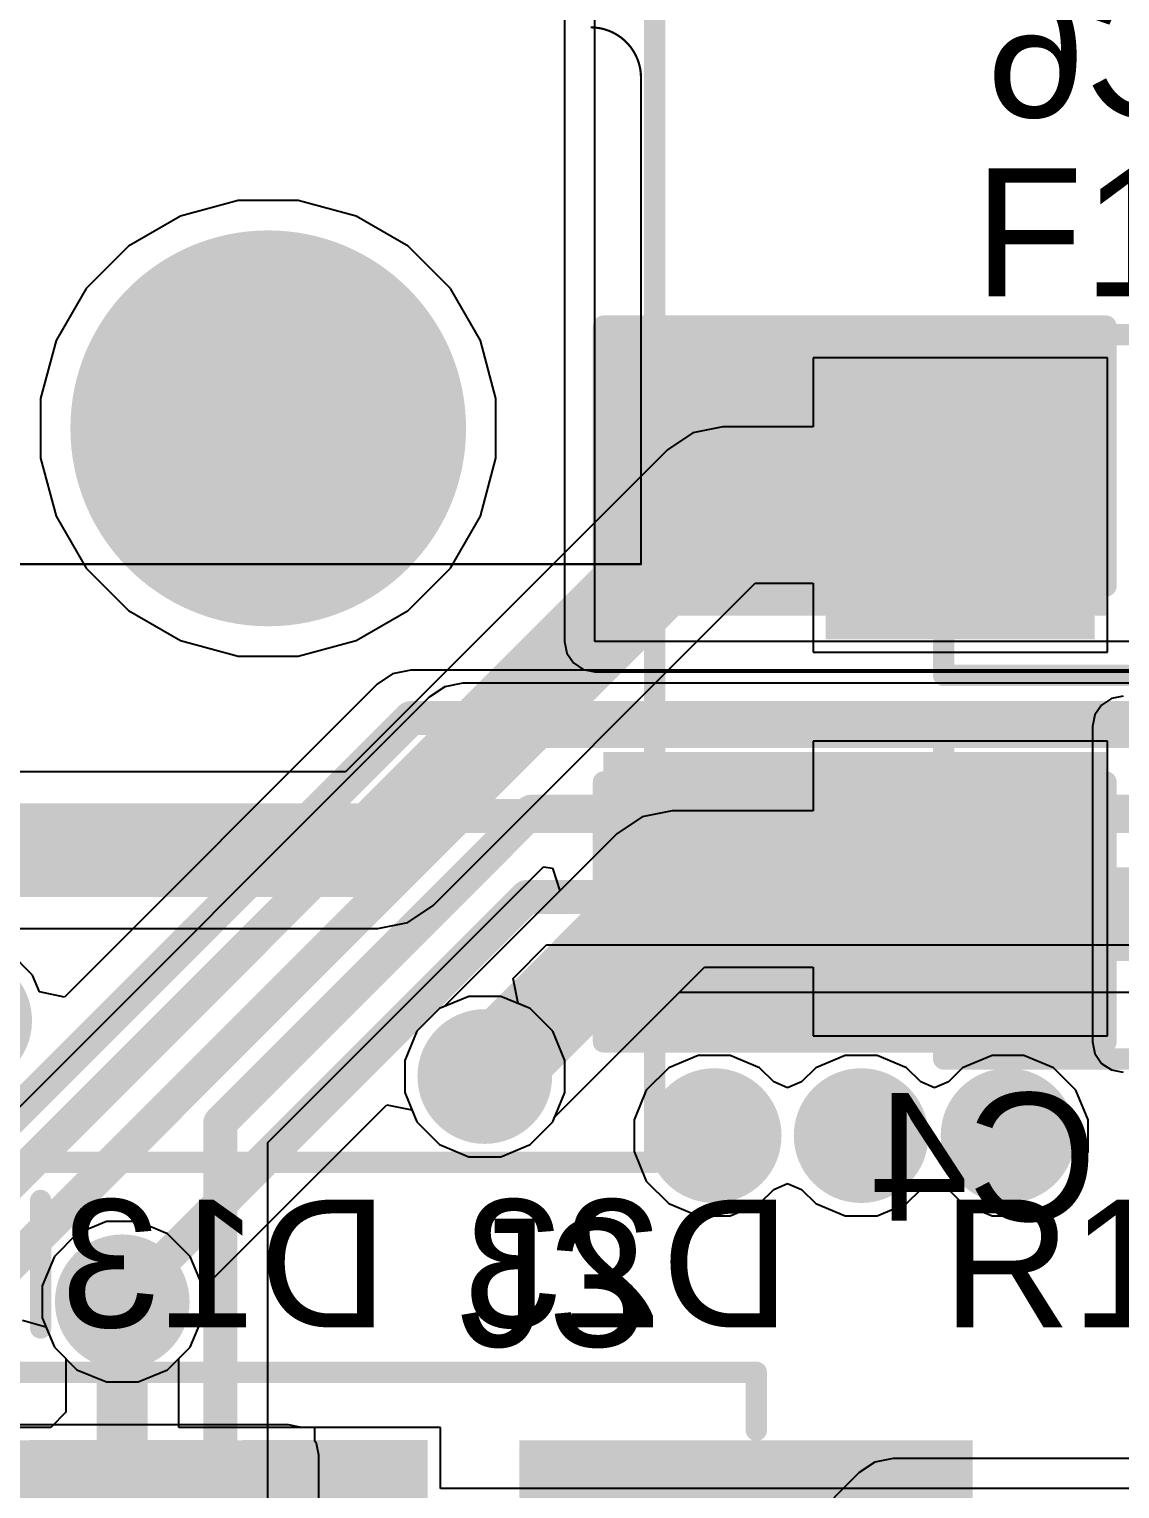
# Model space of a CAD drawing. Header units: inches. Extents: x 90 to 149.8, y 48.7 to 115.2.
# Drawn here: x 124.54 to 131.04, y 83.31 to 92.02 of the extents above; entities that cross this region are included whole.
import ezdxf

# ---------------------------------------------------------------- set-up
doc = ezdxf.new("R2010")
doc.units = ezdxf.units.IN
for name, color, linetype in [('Bottom Layer', 5, 'Continuous'), ('Bottom Overlay', 54, 'Continuous'), ('Bottom Paste', 16, 'Continuous'), ('Bottom Solder', 6, 'Continuous'), ('Layer 1', 16, 'Continuous'), ('Layer 2', 76, 'Continuous'), ('Mechanical 2', 216, 'Continuous'), ('Pad Holes', 156, 'Continuous'), ('Top Layer', 1, 'Continuous'), ('Top Overlay', 2, 'Continuous'), ('Top Paste', 8, 'Continuous'), ('Top Solder', 216, 'Continuous'), ('Via Holes', 16, 'Continuous')]:
    doc.layers.add(name, color=color, linetype=linetype)
doc.styles.add('Arial', font='', dxfattribs={"height": 0.2})
doc.styles.get('Arial').set_extended_font_data('Arial')

msp = doc.modelspace()

# ---------------------------------------------------------------- hatches: boundary and pattern name
at = {"layer": 'Bottom Layer'}
for points in [[(128.0668, 88.6206), (128.0668, 90.1446), (130.8608, 90.1446), (130.8608, 88.6206)], [(128.0668, 86.0806), (128.0668, 87.6046), (130.8608, 87.6046), (130.8608, 86.0806)], [(123.317, 81.788), (126.0856, 81.788), (126.0856, 83.5152), (123.317, 83.5152)], [(123.5656, 83.5016), (126.0656, 83.5016), (126.0656, 81.8016), (123.5656, 81.8016)], [(127.5656, 83.5016), (130.0656, 83.5016), (130.0656, 81.8016), (127.5656, 81.8016)]]:
    msp.add_hatch(color=5, dxfattribs=at).paths.add_polyline_path(points)
h = msp.add_hatch(color=5, dxfattribs=at)
edge = h.paths.add_edge_path()
edge.add_arc((127.2573, 85.7725), 0.3, 0, 360)
h = msp.add_hatch(color=5, dxfattribs=at)
edge = h.paths.add_edge_path()
edge.add_arc((128.6256, 85.4202), 0.3, 0, 360)
h = msp.add_hatch(color=5, dxfattribs=at)
edge = h.paths.add_edge_path()
edge.add_arc((129.5019, 85.4202), 0.3, 0, 360)
h = msp.add_hatch(color=5, dxfattribs=at)
edge = h.paths.add_edge_path()
edge.add_arc((130.3782, 85.4202), 0.3, 0, 360)
h = msp.add_hatch(color=5, dxfattribs=at)
edge = h.paths.add_edge_path()
edge.add_arc((125.095, 84.4296), 0.3, 0, 360)
at = {"layer": 'Bottom Paste'}
for points in [[(128.0668, 88.6206), (128.0668, 90.1446), (130.8608, 90.1446), (130.8608, 88.6206)], [(128.0668, 86.0806), (128.0668, 87.6046), (130.8608, 87.6046), (130.8608, 86.0806)], [(123.5656, 83.5016), (126.0656, 83.5016), (126.0656, 81.8016), (123.5656, 81.8016)], [(127.5656, 83.5016), (130.0656, 83.5016), (130.0656, 81.8016), (127.5656, 81.8016)]]:
    msp.add_hatch(color=16, dxfattribs=at).paths.add_polyline_path(points)
at = {"layer": 'Bottom Solder'}
for points in [[(127.9652, 88.519), (127.9652, 90.2462), (130.9624, 90.2462), (130.9624, 88.519)], [(127.9652, 85.979), (127.9652, 87.7062), (130.9624, 87.7062), (130.9624, 85.979)], [(123.464, 83.6032), (126.1672, 83.6032), (126.1672, 81.7), (123.464, 81.7)], [(127.464, 83.6032), (130.1672, 83.6032), (130.1672, 81.7), (127.464, 81.7)]]:
    msp.add_hatch(color=6, dxfattribs=at).paths.add_polyline_path(points)
h = msp.add_hatch(color=6, dxfattribs=at)
edge = h.paths.add_edge_path()
edge.add_arc((125.9656, 89.6366), 0.1016, 0, 360)
h = msp.add_hatch(color=6, dxfattribs=at)
edge = h.paths.add_edge_path()
edge.add_arc((124.1552, 86.106), 0.4016, 0, 360)
h = msp.add_hatch(color=6, dxfattribs=at)
edge = h.paths.add_edge_path()
edge.add_arc((127.2573, 85.7725), 0.4016, 0, 360)
h = msp.add_hatch(color=6, dxfattribs=at)
edge = h.paths.add_edge_path()
edge.add_arc((128.6256, 85.4202), 0.4016, 0, 360)
h = msp.add_hatch(color=6, dxfattribs=at)
edge = h.paths.add_edge_path()
edge.add_arc((129.5019, 85.4202), 0.4016, 0, 360)
h = msp.add_hatch(color=6, dxfattribs=at)
edge = h.paths.add_edge_path()
edge.add_arc((130.3782, 85.4202), 0.4016, 0, 360)
h = msp.add_hatch(color=6, dxfattribs=at)
edge = h.paths.add_edge_path()
edge.add_arc((125.095, 84.4296), 0.4016, 0, 360)
at = {"layer": 'Layer 1'}
h = msp.add_hatch(color=16, dxfattribs=at)
edge = h.paths.add_edge_path()
edge.add_arc((127.2573, 85.7725), 0.3, 0, 360)
h = msp.add_hatch(color=16, dxfattribs=at)
edge = h.paths.add_edge_path()
edge.add_arc((128.6256, 85.4202), 0.3, 0, 360)
h = msp.add_hatch(color=16, dxfattribs=at)
edge = h.paths.add_edge_path()
edge.add_arc((129.5019, 85.4202), 0.3, 0, 360)
h = msp.add_hatch(color=16, dxfattribs=at)
edge = h.paths.add_edge_path()
edge.add_arc((130.3782, 85.4202), 0.3, 0, 360)
h = msp.add_hatch(color=16, dxfattribs=at)
edge = h.paths.add_edge_path()
edge.add_arc((125.095, 84.4296), 0.3, 0, 360)
at = {"layer": 'Layer 2'}
h = msp.add_hatch(color=76, dxfattribs=at)
edge = h.paths.add_edge_path()
edge.add_arc((127.2573, 85.7725), 0.3, 0, 360)
h = msp.add_hatch(color=76, dxfattribs=at)
edge = h.paths.add_edge_path()
edge.add_arc((128.6256, 85.4202), 0.3, 0, 360)
h = msp.add_hatch(color=76, dxfattribs=at)
edge = h.paths.add_edge_path()
edge.add_arc((129.5019, 85.4202), 0.3, 0, 360)
h = msp.add_hatch(color=76, dxfattribs=at)
edge = h.paths.add_edge_path()
edge.add_arc((130.3782, 85.4202), 0.3, 0, 360)
h = msp.add_hatch(color=76, dxfattribs=at)
edge = h.paths.add_edge_path()
edge.add_arc((125.095, 84.4296), 0.3, 0, 360)
at = {"layer": 'Pad Holes'}
h = msp.add_hatch(color=7, dxfattribs=at)
edge = h.paths.add_edge_path()
edge.add_arc((125.9656, 89.6366), 1.18, 0, 360)
at = {"layer": 'Top Layer'}
for points in [[(129.3929, 89.8794), (130.7929, 89.8794), (130.7929, 88.4794), (129.3929, 88.4794)], [(129.3928, 87.5934), (130.7928, 87.5934), (130.7928, 86.1934), (129.3928, 86.1934)], [(124.645, 82.0032), (124.645, 83.5032), (125.545, 83.5032), (125.545, 82.0032)], [(125.915, 82.0032), (125.915, 83.5032), (126.815, 83.5032), (126.815, 82.0032)]]:
    msp.add_hatch(color=1, dxfattribs=at).paths.add_polyline_path(points)
h = msp.add_hatch(color=1, dxfattribs=at)
edge = h.paths.add_edge_path()
edge.add_arc((127.2573, 85.7725), 0.3, 0, 360)
h = msp.add_hatch(color=1, dxfattribs=at)
edge = h.paths.add_edge_path()
edge.add_arc((128.6256, 85.4202), 0.3, 0, 360)
h = msp.add_hatch(color=1, dxfattribs=at)
edge = h.paths.add_edge_path()
edge.add_arc((129.5019, 85.4202), 0.3, 0, 360)
h = msp.add_hatch(color=1, dxfattribs=at)
edge = h.paths.add_edge_path()
edge.add_arc((130.3782, 85.4202), 0.3, 0, 360)
h = msp.add_hatch(color=1, dxfattribs=at)
edge = h.paths.add_edge_path()
edge.add_arc((125.095, 84.4296), 0.3, 0, 360)
at = {"layer": 'Top Paste'}
for points in [[(129.3929, 89.8794), (130.7929, 89.8794), (130.7929, 88.4794), (129.3929, 88.4794)], [(129.3928, 87.5934), (130.7928, 87.5934), (130.7928, 86.1934), (129.3928, 86.1934)], [(124.645, 82.0032), (124.645, 83.5032), (125.545, 83.5032), (125.545, 82.0032)], [(125.915, 82.0032), (125.915, 83.5032), (126.815, 83.5032), (126.815, 82.0032)]]:
    msp.add_hatch(color=8, dxfattribs=at).paths.add_polyline_path(points)
at = {"layer": 'Top Solder'}
for points in [[(129.2913, 89.981), (130.8945, 89.981), (130.8945, 88.3778), (129.2913, 88.3778)], [(129.2912, 87.695), (130.8944, 87.695), (130.8944, 86.0918), (129.2912, 86.0918)], [(124.5434, 81.9016), (124.5434, 83.6048), (125.6466, 83.6048), (125.6466, 81.9016)], [(125.8134, 81.9016), (125.8134, 83.6048), (126.9166, 83.6048), (126.9166, 81.9016)]]:
    msp.add_hatch(color=216, dxfattribs=at).paths.add_polyline_path(points)
h = msp.add_hatch(color=216, dxfattribs=at)
edge = h.paths.add_edge_path()
edge.add_arc((125.9656, 89.6366), 0.1016, 0, 360)
h = msp.add_hatch(color=216, dxfattribs=at)
edge = h.paths.add_edge_path()
edge.add_arc((124.1552, 86.106), 0.4016, 0, 360)
h = msp.add_hatch(color=216, dxfattribs=at)
edge = h.paths.add_edge_path()
edge.add_arc((127.2573, 85.7725), 0.4016, 0, 360)
h = msp.add_hatch(color=216, dxfattribs=at)
edge = h.paths.add_edge_path()
edge.add_arc((128.6256, 85.4202), 0.4016, 0, 360)
h = msp.add_hatch(color=216, dxfattribs=at)
edge = h.paths.add_edge_path()
edge.add_arc((129.5019, 85.4202), 0.4016, 0, 360)
h = msp.add_hatch(color=216, dxfattribs=at)
edge = h.paths.add_edge_path()
edge.add_arc((130.3782, 85.4202), 0.4016, 0, 360)
h = msp.add_hatch(color=216, dxfattribs=at)
edge = h.paths.add_edge_path()
edge.add_arc((125.095, 84.4296), 0.4016, 0, 360)
at = {"layer": 'Via Holes'}
h = msp.add_hatch(color=7, dxfattribs=at)
edge = h.paths.add_edge_path()
edge.add_arc((127.2573, 85.7725), 0.15, 0, 360)
h = msp.add_hatch(color=7, dxfattribs=at)
edge = h.paths.add_edge_path()
edge.add_arc((128.6256, 85.4202), 0.15, 0, 360)
h = msp.add_hatch(color=7, dxfattribs=at)
edge = h.paths.add_edge_path()
edge.add_arc((129.5019, 85.4202), 0.15, 0, 360)
h = msp.add_hatch(color=7, dxfattribs=at)
edge = h.paths.add_edge_path()
edge.add_arc((130.3782, 85.4202), 0.15, 0, 360)
h = msp.add_hatch(color=7, dxfattribs=at)
edge = h.paths.add_edge_path()
edge.add_arc((125.095, 84.4296), 0.15, 0, 360)

# ---------------------------------------------------------------- linework, layer by layer
at = {"layer": 'Bottom Layer'}
for p, q in [((127.7331, 98.568), (127.7331, 88.3666)), ((127.9144, 88.3666), (127.9144, 98.568)), ((125.7868, 90.9944), (125.4415, 90.9019)), ((126.1444, 90.9944), (125.7868, 90.9944)), ((126.4897, 90.9019), (126.1444, 90.9944)), ((125.4415, 90.9019), (125.1319, 90.7231)), ((126.7993, 90.7231), (126.4897, 90.9019)), ((125.1319, 90.7231), (124.8791, 90.4703)), ((127.0521, 90.4703), (126.7993, 90.7231)), ((124.8791, 90.4703), (124.7003, 90.1607)), ((127.2309, 90.1607), (127.0521, 90.4703)), ((124.7003, 90.1607), (124.6078, 89.8154)), ((127.3234, 89.8154), (127.2309, 90.1607)), ((124.6078, 89.8154), (124.6078, 89.4578)), ((127.3234, 89.4578), (127.3234, 89.8154)), ((124.6078, 89.4578), (124.7003, 89.1125)), ((127.2309, 89.1125), (127.3234, 89.4578)), ((124.7003, 89.1125), (124.8791, 88.8029)), ((127.0521, 88.8029), (127.2309, 89.1125)), ((124.8791, 88.8029), (125.1319, 88.5501)), ((126.7993, 88.5501), (127.0521, 88.8029)), ((125.1319, 88.5501), (125.4415, 88.3713)), ((126.4897, 88.3713), (126.7993, 88.5501)), ((125.4415, 88.3713), (125.7868, 88.2788)), ((126.1444, 88.2788), (126.4897, 88.3713)), ((127.7331, 88.3666), (127.7469, 88.2972)), ((134.6962, 88.3666), (127.9144, 88.3666)), ((125.7868, 88.2788), (126.1444, 88.2788)), ((127.7469, 88.2972), (127.7862, 88.2384)), ((127.7862, 88.2384), (127.845, 88.1991)), ((127.845, 88.1991), (127.9144, 88.1853)), ((127.9144, 88.1853), (134.5936, 88.1853)), ((130.9358, 87.9868), (130.8965, 87.928)), ((130.9946, 88.0261), (130.9358, 87.9868)), ((131.064, 88.0399), (130.9946, 88.0261)), ((130.8965, 87.928), (130.8827, 87.8586)), ((130.8827, 87.8586), (130.8827, 85.979)), ((127.1623, 86.2503), (126.9866, 86.1776)), ((127.3523, 86.2503), (127.1623, 86.2503)), ((127.5279, 86.1776), (127.3523, 86.2503)), ((126.9866, 86.1776), (126.8522, 86.0432)), ((127.6624, 86.0432), (127.5279, 86.1776)), ((126.8522, 86.0432), (126.7795, 85.8675)), ((127.7351, 85.8675), (127.6624, 86.0432)), ((130.8827, 85.979), (130.8965, 85.9096)), ((130.8965, 85.9096), (130.9358, 85.8508)), ((126.7795, 85.8675), (126.7795, 85.6775)), ((127.7351, 85.6775), (127.7351, 85.8675)), ((130.9358, 85.8508), (130.9946, 85.8115)), ((130.9946, 85.8115), (131.064, 85.7977)), ((126.7795, 85.6775), (126.8522, 85.5019)), ((127.6624, 85.5019), (127.7351, 85.6775)), ((126.8522, 85.5019), (126.9866, 85.3674)), ((127.5279, 85.3674), (127.6624, 85.5019)), ((126.9866, 85.3674), (127.1623, 85.2947)), ((127.3523, 85.2947), (127.5279, 85.3674)), ((127.1623, 85.2947), (127.3523, 85.2947)), ((125, 84.9074), (124.8243, 84.8347)), ((125.19, 84.9074), (125, 84.9074)), ((125.3657, 84.8347), (125.19, 84.9074)), ((124.8243, 84.8347), (124.6899, 84.7003)), ((125.5001, 84.7003), (125.3657, 84.8347)), ((124.6899, 84.7003), (124.6172, 84.5246)), ((125.5728, 84.5246), (125.5001, 84.7003)), ((124.6172, 84.5246), (124.6172, 84.3346)), ((125.5728, 84.3346), (125.5728, 84.5246)), ((124.6172, 84.3346), (124.6899, 84.1589)), ((125.5001, 84.1589), (125.5728, 84.3346)), ((124.6899, 84.1589), (124.8243, 84.0245)), ((125.3657, 84.0245), (125.5001, 84.1589)), ((124.8243, 84.0245), (125, 83.9518)), ((125.19, 83.9518), (125.3657, 84.0245)), ((125, 83.9518), (125.19, 83.9518)), ((126.0856, 83.6965), (123.8793, 83.6965)), ((126.155, 83.6827), (126.0856, 83.6965)), ((126.1599, 83.6794), (126.155, 83.6827)), ((126.2434, 83.6794), (126.1599, 83.6794)), ((126.2434, 83.5991), (126.2434, 83.6794)), ((126.2531, 83.5846), (126.2434, 83.5991)), ((126.2669, 83.5152), (126.2531, 83.5846)), ((126.2669, 81.788), (126.2669, 83.5152))]:
    msp.add_line(p, q, dxfattribs=at)
at = {"layer": 'Bottom Overlay'}
for points in [[(127.9652, 90.2462, 0.127, 0.127, 0), (130.9624, 90.2462, 0.127, 0.127, 0)], [(127.9652, 88.6968, 0.127, 0.127, 0), (127.9652, 90.2462, 0.127, 0.127, 0)], [(130.9624, 88.6968, 0.127, 0.127, 0), (130.9624, 90.2462, 0.127, 0.127, 0)], [(127.9652, 85.979, 0.127, 0.127, 0), (127.9652, 87.5284, 0.127, 0.127, 0)], [(130.9624, 85.979, 0.127, 0.127, 0), (130.9624, 87.5284, 0.127, 0.127, 0)], [(127.9652, 85.979, 0.127, 0.127, 0), (130.9624, 85.979, 0.127, 0.127, 0)], [(124.608, 84.2736, 0.127, 0.127, 0), (124.608, 85.0336, 0.127, 0.127, 0)], [(124.1575, 84.0093, 0.127, 0.127, 0), (128.8768, 84.0093, 0.127, 0.127, 0)], [(128.8768, 83.6638, 0.127, 0.127, 0), (128.8768, 84.0093, 0.127, 0.127, 0)]]:
    msp.add_lwpolyline(points, format="xyseb", dxfattribs=at)
for points in [[(127.9334, 90.2462, 0.0635, 0.0635, 1), (127.9969, 90.2462, 0.0635, 0.0635, 1)], [(127.9334, 90.2462, 0.0635, 0.0635, 1), (127.9969, 90.2462, 0.0635, 0.0635, 1)], [(130.9307, 90.2462, 0.0635, 0.0635, 1), (130.9941, 90.2462, 0.0635, 0.0635, 1)], [(130.9307, 90.2462, 0.0635, 0.0635, 1), (130.9941, 90.2462, 0.0635, 0.0635, 1)], [(127.9334, 88.6968, 0.0635, 0.0635, 1), (127.9969, 88.6968, 0.0635, 0.0635, 1)], [(130.9307, 88.6968, 0.0635, 0.0635, 1), (130.9941, 88.6968, 0.0635, 0.0635, 1)], [(127.9334, 87.5284, 0.0635, 0.0635, 1), (127.9969, 87.5284, 0.0635, 0.0635, 1)], [(130.9307, 87.5284, 0.0635, 0.0635, 1), (130.9941, 87.5284, 0.0635, 0.0635, 1)], [(127.9334, 85.979, 0.0635, 0.0635, 1), (127.9969, 85.979, 0.0635, 0.0635, 1)], [(127.9334, 85.979, 0.0635, 0.0635, 1), (127.9969, 85.979, 0.0635, 0.0635, 1)], [(130.9307, 85.979, 0.0635, 0.0635, 1), (130.9941, 85.979, 0.0635, 0.0635, 1)], [(130.9307, 85.979, 0.0635, 0.0635, 1), (130.9941, 85.979, 0.0635, 0.0635, 1)], [(124.5762, 85.0336, 0.0635, 0.0635, 1), (124.6397, 85.0336, 0.0635, 0.0635, 1)], [(124.5762, 84.2736, 0.0635, 0.0635, 1), (124.6397, 84.2736, 0.0635, 0.0635, 1)], [(128.8451, 84.0093, 0.0635, 0.0635, 1), (128.9086, 84.0093, 0.0635, 0.0635, 1)], [(128.8451, 84.0093, 0.0635, 0.0635, 1), (128.9086, 84.0093, 0.0635, 0.0635, 1)], [(128.8451, 83.6638, 0.0635, 0.0635, 1), (128.9086, 83.6638, 0.0635, 0.0635, 1)]]:
    msp.add_lwpolyline(points, format="xyseb", close=True, dxfattribs=at)
at = {"layer": 'Layer 1'}
for p, q in [((125.7868, 90.9944), (125.4415, 90.9019)), ((126.1444, 90.9944), (125.7868, 90.9944)), ((126.4897, 90.9019), (126.1444, 90.9944)), ((125.4415, 90.9019), (125.1319, 90.7231)), ((126.7993, 90.7231), (126.4897, 90.9019)), ((125.1319, 90.7231), (124.8791, 90.4703)), ((127.0521, 90.4703), (126.7993, 90.7231)), ((124.8791, 90.4703), (124.7003, 90.1607)), ((127.2309, 90.1607), (127.0521, 90.4703)), ((124.7003, 90.1607), (124.6078, 89.8154)), ((127.3234, 89.8154), (127.2309, 90.1607)), ((124.6078, 89.8154), (124.6078, 89.4578)), ((127.3234, 89.4578), (127.3234, 89.8154)), ((124.6078, 89.4578), (124.7003, 89.1125)), ((127.2309, 89.1125), (127.3234, 89.4578)), ((124.7003, 89.1125), (124.8791, 88.8029)), ((127.0521, 88.8029), (127.2309, 89.1125)), ((124.8791, 88.8029), (125.1319, 88.5501)), ((126.7993, 88.5501), (127.0521, 88.8029)), ((125.1319, 88.5501), (125.4415, 88.3713)), ((126.4897, 88.3713), (126.7993, 88.5501)), ((125.4415, 88.3713), (125.7868, 88.2788)), ((126.1444, 88.2788), (126.4897, 88.3713)), ((125.7868, 88.2788), (126.1444, 88.2788)), ((127.018, 88.0964), (126.9256, 88.0346)), ((127.127, 88.1181), (127.018, 88.0964)), ((129.9464, 88.1181), (127.127, 88.1181)), ((127.127, 88.1181), (127.127, 88.1181)), ((138.0711, 88.1181), (129.9464, 88.1181)), ((126.9256, 88.0346), (124.157, 85.266)), ((126.9256, 88.0346), (126.9256, 88.0346)), ((125.9641, 85.3784), (127.608, 87.0223)), ((127.608, 87.0223), (127.6607, 87.0148)), ((127.6607, 87.0148), (127.7056, 86.88)), ((127.7056, 86.88), (127.0148, 86.1892)), ((127.674, 85.53), (128.4189, 86.2748)), ((128.4189, 86.2748), (136.9669, 86.2748)), ((126.9866, 86.1776), (126.8522, 86.0432)), ((127.0148, 86.1892), (126.9866, 86.1776)), ((126.8522, 86.0432), (126.7795, 85.8675)), ((126.7795, 85.8675), (126.7795, 85.6775)), ((126.7795, 85.6775), (126.8522, 85.5019)), ((126.8522, 85.5019), (126.9866, 85.3674)), ((127.5279, 85.3674), (127.6624, 85.5019)), ((127.6624, 85.5019), (127.674, 85.53)), ((125.9641, 78.6482), (125.9641, 85.3784)), ((126.9866, 85.3674), (127.1623, 85.2947)), ((127.3523, 85.2947), (127.5279, 85.3674)), ((127.1623, 85.2947), (127.3523, 85.2947)), ((129.5834, 83.4736), (129.491, 83.4118)), ((129.6924, 83.4953), (129.5834, 83.4736)), ((131.3528, 83.4953), (129.6924, 83.4953)), ((129.6924, 83.4953), (129.6924, 83.4953)), ((129.491, 83.4118), (128.9576, 82.8784)), ((129.491, 83.4118), (129.491, 83.4118))]:
    msp.add_line(p, q, dxfattribs=at)
for points in [[(124.3584, 85.0646, 0.2032, 0.2032, 0), (127.127, 87.8332, 0.2032, 0.2032, 0)], [(127.127, 87.8332, 0.2032, 0.2032, 0), (129.9464, 87.8332, 0.2032, 0.2032, 0)], [(129.9464, 87.8332, 0.2032, 0.2032, 0), (138.0711, 87.8332, 0.2032, 0.2032, 0)], [(125.6792, 85.4964, 0.2032, 0.2032, 0), (127.5334, 87.3506, 0.2032, 0.2032, 0)], [(127.5334, 87.3506, 0.2032, 0.2032, 0), (129.9464, 87.3506, 0.2032, 0.2032, 0)], [(129.9464, 87.3506, 0.2032, 0.2032, 0), (137.8712, 87.3506, 0.2032, 0.2032, 0)], [(127.2573, 85.7725, 0.5588, 0.5588, 0), (128.2258, 86.741, 0.5588, 0.5588, 0)], [(128.2258, 86.741, 0.5588, 0.5588, 0), (137.16, 86.741, 0.5588, 0.5588, 0)], [(125.6792, 78.2574, 0.2032, 0.2032, 0), (125.6792, 85.4964, 0.2032, 0.2032, 0)]]:
    msp.add_lwpolyline(points, format="xyseb", dxfattribs=at)
for points in [[(127.0762, 87.8332, 0.1016, 0.1016, 1), (127.1778, 87.8332, 0.1016, 0.1016, 1)], [(127.0762, 87.8332, 0.1016, 0.1016, 1), (127.1778, 87.8332, 0.1016, 0.1016, 1)], [(129.8956, 87.8332, 0.1016, 0.1016, 1), (129.9972, 87.8332, 0.1016, 0.1016, 1)], [(129.8956, 87.8332, 0.1016, 0.1016, 1), (129.9972, 87.8332, 0.1016, 0.1016, 1)], [(127.4826, 87.3506, 0.1016, 0.1016, 1), (127.5842, 87.3506, 0.1016, 0.1016, 1)], [(127.4826, 87.3506, 0.1016, 0.1016, 1), (127.5842, 87.3506, 0.1016, 0.1016, 1)], [(129.8956, 87.3506, 0.1016, 0.1016, 1), (129.9972, 87.3506, 0.1016, 0.1016, 1)], [(129.8956, 87.3506, 0.1016, 0.1016, 1), (129.9972, 87.3506, 0.1016, 0.1016, 1)], [(128.0861, 86.741, 0.2794, 0.2794, 1), (128.3655, 86.741, 0.2794, 0.2794, 1)], [(128.0861, 86.741, 0.2794, 0.2794, 1), (128.3655, 86.741, 0.2794, 0.2794, 1)], [(127.1176, 85.7725, 0.2794, 0.2794, 1), (127.397, 85.7725, 0.2794, 0.2794, 1)], [(125.6284, 85.4964, 0.1016, 0.1016, 1), (125.73, 85.4964, 0.1016, 0.1016, 1)], [(125.6284, 85.4964, 0.1016, 0.1016, 1), (125.73, 85.4964, 0.1016, 0.1016, 1)]]:
    msp.add_lwpolyline(points, format="xyseb", close=True, dxfattribs=at)
at = {"layer": 'Layer 2'}
for p, q in [((125.7868, 90.9944), (125.4415, 90.9019)), ((126.1444, 90.9944), (125.7868, 90.9944)), ((126.4897, 90.9019), (126.1444, 90.9944)), ((125.4415, 90.9019), (125.1319, 90.7231)), ((126.7993, 90.7231), (126.4897, 90.9019)), ((125.1319, 90.7231), (124.8791, 90.4703)), ((127.0521, 90.4703), (126.7993, 90.7231)), ((124.8791, 90.4703), (124.7003, 90.1607)), ((127.2309, 90.1607), (127.0521, 90.4703)), ((124.7003, 90.1607), (124.6078, 89.8154)), ((127.3234, 89.8154), (127.2309, 90.1607)), ((124.6078, 89.8154), (124.6078, 89.4578)), ((127.3234, 89.4578), (127.3234, 89.8154)), ((124.6078, 89.4578), (124.7003, 89.1125)), ((127.2309, 89.1125), (127.3234, 89.4578)), ((124.7003, 89.1125), (124.8791, 88.8029)), ((127.0521, 88.8029), (127.2309, 89.1125)), ((124.8791, 88.8029), (125.1319, 88.5501)), ((126.7993, 88.5501), (127.0521, 88.8029)), ((125.1319, 88.5501), (125.4415, 88.3713)), ((126.4897, 88.3713), (126.7993, 88.5501)), ((125.4415, 88.3713), (125.7868, 88.2788)), ((126.1444, 88.2788), (126.4897, 88.3713)), ((125.7868, 88.2788), (126.1444, 88.2788)), ((126.7078, 88.1726), (126.6153, 88.1108)), ((126.8168, 88.1943), (126.7078, 88.1726)), ((131.2383, 88.1943), (126.8168, 88.1943)), ((126.6153, 88.1108), (124.7503, 86.2458)), ((126.6153, 88.1108), (126.6153, 88.1108)), ((124.5603, 86.3767), (124.4259, 86.5111)), ((127.4257, 86.3574), (127.626, 86.5577)), ((127.626, 86.5577), (131.2, 86.5577)), ((124.6016, 86.2767), (124.5603, 86.3767)), ((127.4555, 86.2076), (127.4257, 86.3574)), ((124.7503, 86.2458), (124.6016, 86.2767)), ((127.5279, 86.1776), (127.4555, 86.2076)), ((127.6624, 86.0432), (127.5279, 86.1776)), ((127.7351, 85.8675), (127.6624, 86.0432)), ((128.5306, 85.898), (128.3549, 85.8253)), ((128.7206, 85.898), (128.5306, 85.898)), ((128.8963, 85.8253), (128.7206, 85.898)), ((129.4069, 85.898), (129.2312, 85.8253)), ((129.5969, 85.898), (129.4069, 85.898)), ((129.7726, 85.8253), (129.5969, 85.898)), ((130.2832, 85.898), (130.1075, 85.8253)), ((130.4732, 85.898), (130.2832, 85.898)), ((130.6489, 85.8253), (130.4732, 85.898)), ((127.7351, 85.6775), (127.7351, 85.8675)), ((128.3549, 85.8253), (128.2205, 85.6909)), ((128.9808, 85.7407), (128.8963, 85.8253)), ((129.2312, 85.8253), (129.1467, 85.7407)), ((129.8571, 85.7407), (129.7726, 85.8253)), ((130.1075, 85.8253), (130.023, 85.7407)), ((130.7833, 85.6909), (130.6489, 85.8253)), ((129.0637, 85.7051), (128.9808, 85.7407)), ((129.1467, 85.7407), (129.0637, 85.7051)), ((129.9401, 85.7051), (129.8571, 85.7407)), ((130.023, 85.7407), (129.9401, 85.7051)), ((127.6624, 85.5019), (127.7351, 85.6775)), ((128.2205, 85.6909), (128.1478, 85.5152)), ((130.856, 85.5152), (130.7833, 85.6909)), ((125.5728, 84.5045), (126.6724, 85.6041)), ((126.6724, 85.6041), (126.8222, 85.5743)), ((126.8222, 85.5743), (126.8522, 85.5019)), ((126.8522, 85.5019), (126.9866, 85.3674)), ((127.5279, 85.3674), (127.6624, 85.5019)), ((128.1478, 85.5152), (128.1478, 85.3252)), ((130.856, 85.3252), (130.856, 85.5152)), ((126.9866, 85.3674), (127.1623, 85.2947)), ((127.3523, 85.2947), (127.5279, 85.3674)), ((127.1623, 85.2947), (127.3523, 85.2947)), ((128.1478, 85.3252), (128.2205, 85.1495)), ((130.7833, 85.1495), (130.856, 85.3252)), ((128.2205, 85.1495), (128.3549, 85.0151)), ((128.8963, 85.0151), (128.9808, 85.0997)), ((128.9808, 85.0997), (129.0637, 85.1353)), ((129.0637, 85.1353), (129.1467, 85.0997)), ((129.1467, 85.0997), (129.2312, 85.0151)), ((129.7726, 85.0151), (129.8571, 85.0997)), ((129.8571, 85.0997), (129.9401, 85.1353)), ((129.9401, 85.1353), (130.023, 85.0997)), ((130.023, 85.0997), (130.1075, 85.0151)), ((130.6489, 85.0151), (130.7833, 85.1495)), ((128.3549, 85.0151), (128.5306, 84.9424)), ((128.7206, 84.9424), (128.8963, 85.0151)), ((129.2312, 85.0151), (129.4069, 84.9424)), ((129.5969, 84.9424), (129.7726, 85.0151)), ((130.1075, 85.0151), (130.2832, 84.9424)), ((130.4732, 84.9424), (130.6489, 85.0151)), ((128.5306, 84.9424), (128.7206, 84.9424)), ((129.4069, 84.9424), (129.5969, 84.9424)), ((130.2832, 84.9424), (130.4732, 84.9424)), ((125.5728, 84.3346), (125.5728, 84.5045)), ((124.4999, 84.3206), (124.6395, 84.2807)), ((125.5001, 84.1589), (125.5728, 84.3346)), ((124.6395, 84.2807), (124.6899, 84.1589)), ((124.6899, 84.1589), (124.8243, 84.0245)), ((125.3657, 84.0245), (125.5001, 84.1589)), ((124.8243, 84.0245), (125, 83.9518)), ((125.19, 83.9518), (125.3657, 84.0245)), ((125, 83.9518), (125.19, 83.9518))]:
    msp.add_line(p, q, dxfattribs=at)
for points in [[(120.7847, 81.8773, 0.2032, 0.2032, 0), (126.8168, 87.9094, 0.2032, 0.2032, 0)], [(126.8168, 87.9094, 0.2032, 0.2032, 0), (131.3434, 87.9094, 0.2032, 0.2032, 0)], [(120.2182, 80.4418, 0.2032, 0.2032, 0), (127.1016, 87.3252, 0.2032, 0.2032, 0)], [(127.1016, 87.3252, 0.2032, 0.2032, 0), (131.3888, 87.3252, 0.2032, 0.2032, 0)], [(125.095, 84.4296, 0.2032, 0.2032, 0), (127.508, 86.8426, 0.2032, 0.2032, 0)], [(127.508, 86.8426, 0.2032, 0.2032, 0), (131.318, 86.8426, 0.2032, 0.2032, 0)]]:
    msp.add_lwpolyline(points, format="xyseb", dxfattribs=at)
for points in [[(126.766, 87.9094, 0.1016, 0.1016, 1), (126.8676, 87.9094, 0.1016, 0.1016, 1)], [(126.766, 87.9094, 0.1016, 0.1016, 1), (126.8676, 87.9094, 0.1016, 0.1016, 1)], [(127.0508, 87.3252, 0.1016, 0.1016, 1), (127.1524, 87.3252, 0.1016, 0.1016, 1)], [(127.0508, 87.3252, 0.1016, 0.1016, 1), (127.1524, 87.3252, 0.1016, 0.1016, 1)], [(127.4572, 86.8426, 0.1016, 0.1016, 1), (127.5588, 86.8426, 0.1016, 0.1016, 1)], [(127.4572, 86.8426, 0.1016, 0.1016, 1), (127.5588, 86.8426, 0.1016, 0.1016, 1)], [(125.0442, 84.4296, 0.1016, 0.1016, 1), (125.1458, 84.4296, 0.1016, 0.1016, 1)]]:
    msp.add_lwpolyline(points, format="xyseb", close=True, dxfattribs=at)
at = {"layer": 'Mechanical 2'}
for points in [[(127.889, 92.027, 0.0127, 0.0127, -0.414214), (128.189, 91.727, 0.0127, 0.0127, 0)], [(128.189, 88.827, 0.0127, 0.0127, 0), (128.189, 91.727, 0.0127, 0.0127, 0)], [(121.439, 88.827, 0.0127, 0.0127, 0), (128.189, 88.827, 0.0127, 0.0127, 0)]]:
    msp.add_lwpolyline(points, format="xyseb", dxfattribs=at)
for points in [[(128.1858, 91.727, 0.00635, 0.00635, 1), (128.1922, 91.727, 0.00635, 0.00635, 1)], [(128.1858, 91.727, 0.00635, 0.00635, 1), (128.1922, 91.727, 0.00635, 0.00635, 1)], [(128.1858, 88.827, 0.00635, 0.00635, 1), (128.1922, 88.827, 0.00635, 0.00635, 1)], [(128.1858, 88.827, 0.00635, 0.00635, 1), (128.1922, 88.827, 0.00635, 0.00635, 1)]]:
    msp.add_lwpolyline(points, format="xyseb", close=True, dxfattribs=at)
at = {"layer": 'Top Layer'}
for p, q in [((125.7868, 90.9944), (125.4415, 90.9019)), ((126.1444, 90.9944), (125.7868, 90.9944)), ((126.4897, 90.9019), (126.1444, 90.9944)), ((125.4415, 90.9019), (125.1319, 90.7231)), ((126.7993, 90.7231), (126.4897, 90.9019)), ((125.1319, 90.7231), (124.8791, 90.4703)), ((127.0521, 90.4703), (126.7993, 90.7231)), ((124.8791, 90.4703), (124.7003, 90.1607)), ((127.2309, 90.1607), (127.0521, 90.4703)), ((124.7003, 90.1607), (124.6078, 89.8154)), ((127.3234, 89.8154), (127.2309, 90.1607)), ((130.9707, 90.0572), (129.2151, 90.0572)), ((129.2151, 90.0572), (129.2151, 89.6456)), ((130.9707, 88.3016), (130.9707, 90.0572)), ((124.6078, 89.8154), (124.6078, 89.4578)), ((127.3234, 89.4578), (127.3234, 89.8154)), ((128.6764, 89.6456), (128.498, 89.6101)), ((129.2151, 89.6456), (128.6764, 89.6456)), ((128.498, 89.6101), (128.3468, 89.509)), ((124.6078, 89.4578), (124.7003, 89.1125)), ((128.3468, 89.509), (126.4259, 87.5882)), ((127.2309, 89.1125), (127.3234, 89.4578)), ((124.7003, 89.1125), (124.8791, 88.8029)), ((127.0521, 88.8029), (127.2309, 89.1125)), ((124.8791, 88.8029), (125.1319, 88.5501)), ((126.7993, 88.5501), (127.0521, 88.8029)), ((126.9486, 86.7924), (128.8695, 88.7132)), ((128.8695, 88.7132), (129.2151, 88.7132)), ((129.2151, 88.7132), (129.2151, 88.3016)), ((125.1319, 88.5501), (125.4415, 88.3713)), ((126.4897, 88.3713), (126.7993, 88.5501)), ((125.4415, 88.3713), (125.7868, 88.2788)), ((126.1444, 88.2788), (126.4897, 88.3713)), ((125.7868, 88.2788), (126.1444, 88.2788)), ((129.2151, 88.3016), (130.9707, 88.3016)), ((130.9706, 87.7712), (129.215, 87.7712)), ((129.215, 87.7712), (129.215, 87.3566)), ((130.9706, 86.0156), (130.9706, 87.7712)), ((126.4259, 87.5882), (121.6733, 87.5882)), ((128.1968, 87.3211), (128.0456, 87.22)), ((128.3752, 87.3566), (128.1968, 87.3211)), ((129.215, 87.3566), (128.3752, 87.3566)), ((128.0456, 87.22), (127.0148, 86.1892)), ((126.7974, 86.6913), (126.9486, 86.7924)), ((126.619, 86.6558), (126.7974, 86.6913)), ((121.4802, 86.6558), (126.619, 86.6558)), ((127.674, 85.53), (128.5683, 86.4242)), ((128.5683, 86.4242), (129.215, 86.4242)), ((129.215, 86.4242), (129.215, 86.0156)), ((126.9866, 86.1776), (126.8522, 86.0432)), ((127.0148, 86.1892), (126.9866, 86.1776)), ((126.8522, 86.0432), (126.7795, 85.8675)), ((129.215, 86.0156), (130.9706, 86.0156)), ((126.7795, 85.8675), (126.7795, 85.6775)), ((126.7795, 85.6775), (126.8522, 85.5019)), ((126.8522, 85.5019), (126.9866, 85.3674)), ((127.5279, 85.3674), (127.6624, 85.5019)), ((127.6624, 85.5019), (127.674, 85.53)), ((126.9866, 85.3674), (127.1623, 85.2947)), ((127.3523, 85.2947), (127.5279, 85.3674)), ((127.1623, 85.2947), (127.3523, 85.2947)), ((125, 84.9074), (124.8243, 84.8347)), ((125.19, 84.9074), (125, 84.9074)), ((125.3657, 84.8347), (125.19, 84.9074)), ((124.8243, 84.8347), (124.6899, 84.7003)), ((125.5001, 84.7003), (125.3657, 84.8347)), ((124.6899, 84.7003), (124.6172, 84.5246)), ((125.5728, 84.5246), (125.5001, 84.7003)), ((124.6172, 84.5246), (124.6172, 84.3346)), ((125.5728, 84.3346), (125.5728, 84.5246)), ((124.6172, 84.3346), (124.6899, 84.1589)), ((125.5001, 84.1589), (125.5728, 84.3346)), ((124.6899, 84.1589), (124.7583, 84.0906)), ((125.4317, 84.0906), (125.5001, 84.1589)), ((124.7583, 84.0906), (124.7583, 83.7708)), ((125.4317, 83.681), (125.4317, 84.0906)), ((124.7583, 83.7708), (124.6685, 83.681)), ((124.6685, 83.681), (124.4672, 83.681)), ((125.6102, 83.681), (125.4317, 83.681)), ((125.7372, 83.681), (125.6102, 83.681)), ((125.8498, 83.681), (125.7372, 83.681)), ((126.9928, 83.681), (125.8498, 83.681)), ((126.9928, 83.3175), (126.9928, 83.681)), ((135.6881, 83.3175), (126.9928, 83.3175))]:
    msp.add_line(p, q, dxfattribs=at)
for points in [[(126.619, 87.122, 0.5588, 0.5588, 0), (128.6764, 89.1794, 0.5588, 0.5588, 0)], [(128.6764, 89.1794, 0.5588, 0.5588, 0), (130.0929, 89.1794, 0.5588, 0.5588, 0)], [(121.4802, 87.122, 0.5588, 0.5588, 0), (126.619, 87.122, 0.5588, 0.5588, 0)], [(127.2573, 85.7725, 0.5588, 0.5588, 0), (128.3752, 86.8904, 0.5588, 0.5588, 0)], [(128.3752, 86.8904, 0.5588, 0.5588, 0), (130.0958, 86.8904, 0.5588, 0.5588, 0)], [(130.0928, 86.8934, 0.5588, 0.5588, 0), (130.0958, 86.8904, 0.5588, 0.5588, 0)], [(125.095, 82.7532, 0.3048, 0.3048, 0), (125.095, 84.4296, 0.3048, 0.3048, 0)]]:
    msp.add_lwpolyline(points, format="xyseb", dxfattribs=at)
for points in [[(128.5367, 89.1794, 0.2794, 0.2794, 1), (128.8161, 89.1794, 0.2794, 0.2794, 1)], [(128.5367, 89.1794, 0.2794, 0.2794, 1), (128.8161, 89.1794, 0.2794, 0.2794, 1)], [(129.9532, 89.1794, 0.2794, 0.2794, 1), (130.2326, 89.1794, 0.2794, 0.2794, 1)], [(126.4793, 87.122, 0.2794, 0.2794, 1), (126.7587, 87.122, 0.2794, 0.2794, 1)], [(126.4793, 87.122, 0.2794, 0.2794, 1), (126.7587, 87.122, 0.2794, 0.2794, 1)], [(128.2355, 86.8904, 0.2794, 0.2794, 1), (128.5149, 86.8904, 0.2794, 0.2794, 1)], [(128.2355, 86.8904, 0.2794, 0.2794, 1), (128.5149, 86.8904, 0.2794, 0.2794, 1)], [(129.9531, 86.8934, 0.2794, 0.2794, 1), (130.2325, 86.8934, 0.2794, 0.2794, 1)], [(129.9561, 86.8904, 0.2794, 0.2794, 1), (130.2355, 86.8904, 0.2794, 0.2794, 1)], [(129.9561, 86.8904, 0.2794, 0.2794, 1), (130.2355, 86.8904, 0.2794, 0.2794, 1)], [(127.1176, 85.7725, 0.2794, 0.2794, 1), (127.397, 85.7725, 0.2794, 0.2794, 1)], [(125.0188, 84.4296, 0.1524, 0.1524, 1), (125.1712, 84.4296, 0.1524, 0.1524, 1)]]:
    msp.add_lwpolyline(points, format="xyseb", close=True, dxfattribs=at)
at = {"layer": 'Top Overlay'}
for points in [[(128.27, 85.2612, 0.127, 0.127, 0), (128.27, 98.6366, 0.127, 0.127, 0)], [(129.9943, 89.9922, 0.127, 0.127, 0), (129.9943, 90.1954, 0.127, 0.127, 0)], [(129.9943, 90.1954, 0.127, 0.127, 0), (130.3499, 90.1954, 0.127, 0.127, 0)], [(130.3499, 90.1954, 0.127, 0.127, 0), (132.7629, 90.1954, 0.127, 0.127, 0)], [(129.9943, 88.1634, 0.127, 0.127, 0), (129.9943, 88.3666, 0.127, 0.127, 0)], [(129.9943, 88.1634, 0.127, 0.127, 0), (133.7789, 88.1634, 0.127, 0.127, 0)], [(129.9942, 87.7062, 0.127, 0.127, 0), (129.9942, 87.9094, 0.127, 0.127, 0)], [(129.9942, 87.9094, 0.127, 0.127, 0), (130.3498, 87.9094, 0.127, 0.127, 0)], [(130.3498, 87.9094, 0.127, 0.127, 0), (132.7628, 87.9094, 0.127, 0.127, 0)], [(129.9942, 85.8774, 0.127, 0.127, 0), (129.9942, 86.0806, 0.127, 0.127, 0)], [(129.9942, 85.8774, 0.127, 0.127, 0), (133.7788, 85.8774, 0.127, 0.127, 0)], [(120.777, 85.2612, 0.127, 0.127, 0), (128.27, 85.2612, 0.127, 0.127, 0)]]:
    msp.add_lwpolyline(points, format="xyseb", dxfattribs=at)
for points in [[(129.9626, 90.1954, 0.0635, 0.0635, 1), (130.0261, 90.1954, 0.0635, 0.0635, 1)], [(129.9626, 90.1954, 0.0635, 0.0635, 1), (130.0261, 90.1954, 0.0635, 0.0635, 1)], [(130.3182, 90.1954, 0.0635, 0.0635, 1), (130.3817, 90.1954, 0.0635, 0.0635, 1)], [(130.3182, 90.1954, 0.0635, 0.0635, 1), (130.3817, 90.1954, 0.0635, 0.0635, 1)], [(129.9626, 89.9922, 0.0635, 0.0635, 1), (130.0261, 89.9922, 0.0635, 0.0635, 1)], [(129.9626, 88.3666, 0.0635, 0.0635, 1), (130.0261, 88.3666, 0.0635, 0.0635, 1)], [(129.9626, 88.1634, 0.0635, 0.0635, 1), (130.0261, 88.1634, 0.0635, 0.0635, 1)], [(129.9626, 88.1634, 0.0635, 0.0635, 1), (130.0261, 88.1634, 0.0635, 0.0635, 1)], [(129.9625, 87.9094, 0.0635, 0.0635, 1), (130.026, 87.9094, 0.0635, 0.0635, 1)], [(129.9625, 87.9094, 0.0635, 0.0635, 1), (130.026, 87.9094, 0.0635, 0.0635, 1)], [(130.3181, 87.9094, 0.0635, 0.0635, 1), (130.3816, 87.9094, 0.0635, 0.0635, 1)], [(130.3181, 87.9094, 0.0635, 0.0635, 1), (130.3816, 87.9094, 0.0635, 0.0635, 1)], [(129.9625, 87.7062, 0.0635, 0.0635, 1), (130.026, 87.7062, 0.0635, 0.0635, 1)], [(129.9625, 86.0806, 0.0635, 0.0635, 1), (130.026, 86.0806, 0.0635, 0.0635, 1)], [(129.9625, 85.8774, 0.0635, 0.0635, 1), (130.026, 85.8774, 0.0635, 0.0635, 1)], [(129.9625, 85.8774, 0.0635, 0.0635, 1), (130.026, 85.8774, 0.0635, 0.0635, 1)], [(128.2382, 85.2612, 0.0635, 0.0635, 1), (128.3017, 85.2612, 0.0635, 0.0635, 1)], [(128.2382, 85.2612, 0.0635, 0.0635, 1), (128.3017, 85.2612, 0.0635, 0.0635, 1)]]:
    msp.add_lwpolyline(points, format="xyseb", close=True, dxfattribs=at)

# ---------------------------------------------------------------- texts
at = {"layer": 'Bottom Overlay', "style": 'Arial', "text_generation_flag": 2}
for s, p in [('C6', (131.6101, 91.4908)), ('C4', (130.9114, 84.9123)), ('D13', (126.6822, 84.2773)), ('D23', (129.0825, 84.2773))]:
    msp.add_text(s, height=0.762, dxfattribs=at).set_placement(p)
at = {"layer": 'Top Overlay', "style": 'Arial'}
for s, p in [('F1', (130.1752, 90.4241)), ('R1', (129.9847, 84.2773)), ('J3', (127.1018, 84.1625))]:
    msp.add_text(s, height=0.762, dxfattribs=at).set_placement(p)

doc.saveas('drawing.dxf')
